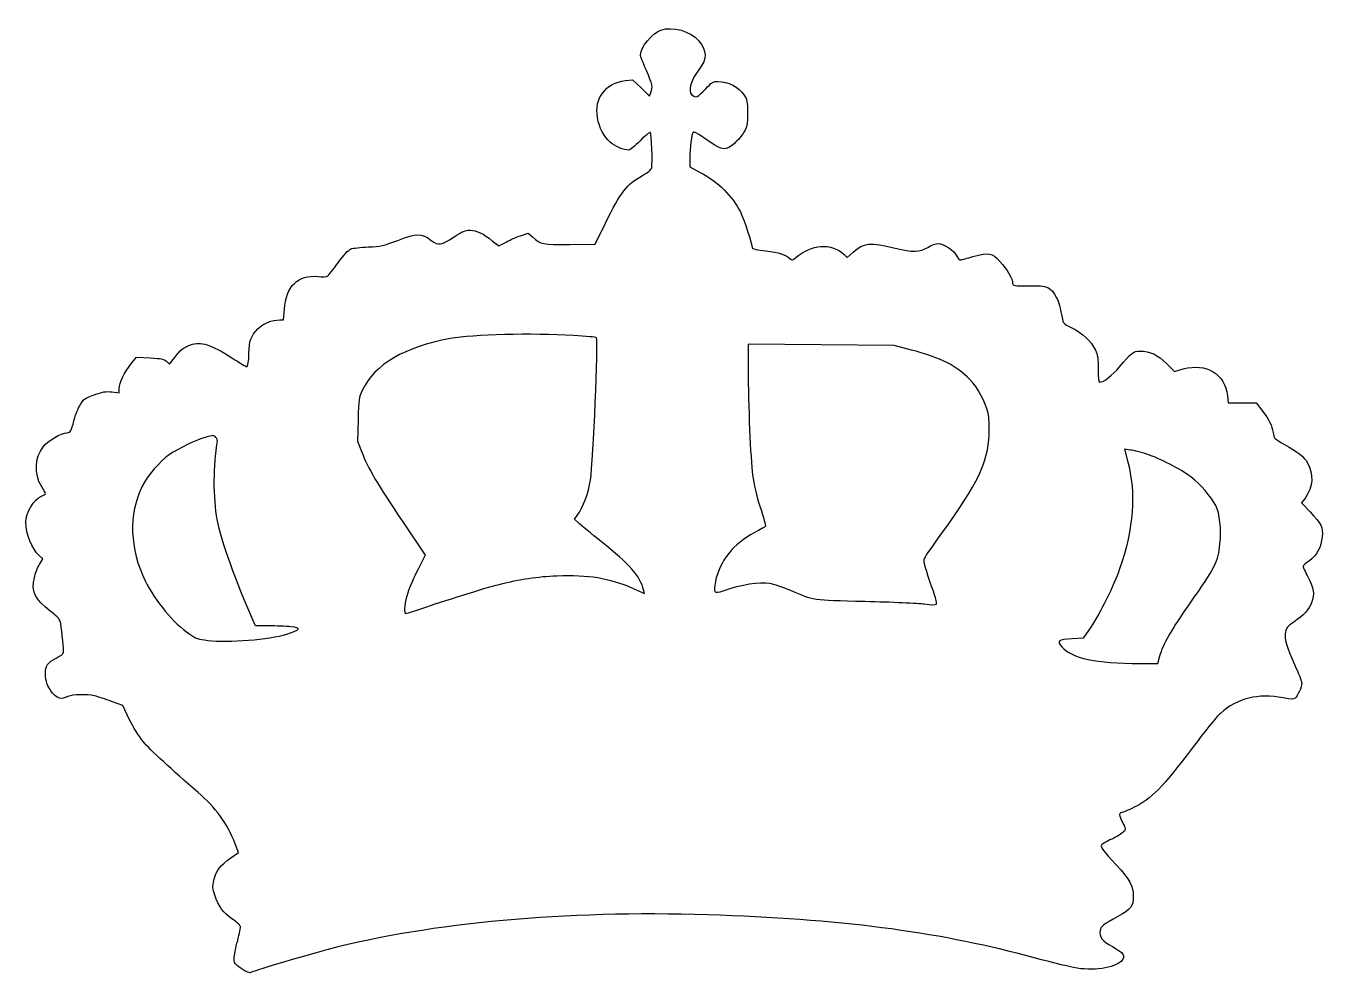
# Model space of a CAD drawing. Header units: centimetres. Extents: x -17.6 to 17.7, y -12.9 to 12.9.
import ezdxf

# ---------------------------------------------------------------- set-up
doc = ezdxf.new("R2010")
doc.units = ezdxf.units.CM
doc.header["$MEASUREMENT"] = 0
doc.layers.add('Layer 1', color=7, linetype='Continuous')

msp = doc.modelspace()

# ---------------------------------------------------------------- linework, layer by layer
at = {"layer": 'Layer 1'}
for points, knots in [([(-0.36689, 12.80936), (-0.60678, 12.71764), (-0.91722, 12.34369), (-0.91722, 12.13908), (-0.91722, 12.13908), (-0.91722, 12.1038), (-0.84666, 11.90977), (-0.75847, 11.70869), (-0.75847, 11.70869), (-0.58914, 11.32416), (-0.57855, 11.26419), (-0.635, 11.10897), (-0.635, 11.10897), (-0.635, 11.10897), (-0.67381, 11.01372), (-0.67381, 11.01372), (-0.67381, 11.01372), (-0.67381, 11.01372), (-0.90312, 11.23597), (-0.90312, 11.23597), (-0.90312, 11.23597), (-0.90312, 11.23597), (-1.13243, 11.45822), (-1.13243, 11.45822), (-1.13243, 11.45822), (-1.13243, 11.45822), (-1.32999, 11.43353), (-1.32999, 11.43353), (-1.32999, 11.43353), (-1.86974, 11.37003), (-2.18018, 10.95728), (-2.08846, 10.43164), (-2.08846, 10.43164), (-2.03554, 10.13883), (-1.92265, 9.91658), (-1.74274, 9.75783), (-1.74274, 9.75783), (-1.60868, 9.63789), (-1.37938, 9.54264), (-1.23474, 9.54264), (-1.23474, 9.54264), (-1.21005, 9.54264), (-1.07599, 9.65553), (-0.93135, 9.79664), (-0.93135, 9.79664), (-0.78671, 9.93422), (-0.65971, 10.03653), (-0.64913, 10.02595), (-0.64913, 10.02595), (-0.61385, 9.9942), (-0.58563, 9.17928), (-0.61385, 9.06992), (-0.61385, 9.06992), (-0.62796, 9.00642), (-0.70204, 8.94292), (-0.86079, 8.85473), (-0.86079, 8.85473), (-1.29471, 8.61484), (-1.46051, 8.39965), (-1.87326, 7.55651), (-1.87326, 7.55651), (-1.87326, 7.55651), (-2.15548, 6.98148), (-2.15548, 6.98148), (-2.15548, 6.98148), (-2.15548, 6.98148), (-2.8434, 6.97442), (-2.8434, 6.97442), (-2.8434, 6.97442), (-3.59482, 6.96736), (-3.62304, 6.97442), (-3.8594, 7.17903), (-3.8594, 7.17903), (-3.8594, 7.17903), (-3.97582, 7.28486), (-3.97582, 7.28486), (-3.97582, 7.28486), (-3.97582, 7.28486), (-4.18043, 7.2143), (-4.18043, 7.2143), (-4.18043, 7.2143), (-4.28979, 7.17549), (-4.46971, 7.09788), (-4.57554, 7.04144), (-4.57554, 7.04144), (-4.57554, 7.04144), (-4.76957, 6.93561), (-4.76957, 6.93561), (-4.76957, 6.93561), (-4.76957, 6.93561), (-4.94949, 7.07672), (-4.94949, 7.07672), (-4.94949, 7.07672), (-5.19996, 7.2778), (-5.37282, 7.35894), (-5.55627, 7.36247), (-5.55627, 7.36247), (-5.69033, 7.36247), (-5.75735, 7.33778), (-5.98666, 7.18608), (-5.98666, 7.18608), (-6.35708, 6.94266), (-6.39941, 6.93914), (-6.61108, 7.0873), (-6.61108, 7.0873), (-6.88625, 7.28486), (-6.99914, 7.28486), (-7.51772, 7.0873), (-7.51772, 7.0873), (-7.91636, 6.93561), (-7.98691, 6.92149), (-8.32558, 6.90738), (-8.32558, 6.90738), (-8.53019, 6.90032), (-8.74186, 6.87563), (-8.7983, 6.85446), (-8.7983, 6.85446), (-8.8618, 6.82977), (-8.9888, 6.69218), (-9.14755, 6.47699), (-9.14755, 6.47699), (-9.28513, 6.29002), (-9.41213, 6.12421), (-9.4333, 6.1101), (-9.4333, 6.1101), (-9.45447, 6.09599), (-9.57088, 6.09246), (-9.69083, 6.10304), (-9.69083, 6.10304), (-10.23764, 6.15948), (-10.55866, 5.84551), (-10.60805, 5.21051), (-10.60805, 5.21051), (-10.60805, 5.21051), (-10.62922, 4.92123), (-10.62922, 4.92123), (-10.62922, 4.92123), (-10.62922, 4.92123), (-10.73153, 4.92123), (-10.73153, 4.92123), (-10.73153, 4.92123), (-10.96084, 4.92123), (-11.15839, 4.84009), (-11.32772, 4.67781), (-11.32772, 4.67781), (-11.51469, 4.49437), (-11.57114, 4.3462), (-11.57114, 4.02164), (-11.57114, 4.02164), (-11.57114, 3.79586), (-11.59936, 3.65122), (-11.63817, 3.65122), (-11.63817, 3.65122), (-11.65228, 3.65122), (-11.82867, 3.75705), (-12.03328, 3.88758), (-12.03328, 3.88758), (-12.61889, 4.26152), (-12.87642, 4.34266), (-13.16217, 4.24389), (-13.16217, 4.24389), (-13.3315, 4.18745), (-13.44792, 4.09572), (-13.59961, 3.89464), (-13.59961, 3.89464), (-13.59961, 3.89464), (-13.73367, 3.71825), (-13.73367, 3.71825), (-13.73367, 3.71825), (-13.73367, 3.71825), (-13.81481, 3.79586), (-13.81481, 3.79586), (-13.81481, 3.79586), (-13.88184, 3.85936), (-13.94887, 3.87347), (-14.26284, 3.88758), (-14.26284, 3.88758), (-14.26284, 3.88758), (-14.62973, 3.90875), (-14.62973, 3.90875), (-14.62973, 3.90875), (-14.62973, 3.90875), (-14.78142, 3.71825), (-14.78142, 3.71825), (-14.78142, 3.71825), (-14.96839, 3.48189), (-15.09892, 3.21378), (-15.09892, 3.05856), (-15.09892, 3.05856), (-15.09892, 3.05856), (-15.09892, 2.94214), (-15.09892, 2.94214), (-15.09892, 2.94214), (-15.09892, 2.94214), (-15.3, 2.96331), (-15.3, 2.96331), (-15.3, 2.96331), (-15.46933, 2.98095), (-15.554, 2.96684), (-15.78683, 2.88217), (-15.78683, 2.88217), (-16.06552, 2.78339), (-16.06905, 2.77986), (-16.18194, 2.57173), (-16.18194, 2.57173), (-16.24544, 2.45884), (-16.316, 2.2754), (-16.33716, 2.16956), (-16.33716, 2.16956), (-16.3936, 1.9085), (-16.42888, 1.85206), (-16.5206, 1.85206), (-16.5206, 1.85206), (-16.67229, 1.85206), (-17.04977, 1.62981), (-17.16971, 1.47106), (-17.16971, 1.47106), (-17.39902, 1.1712), (-17.42018, 0.72317), (-17.2191, 0.40214), (-17.2191, 0.40214), (-17.15913, 0.30336), (-17.10974, 0.21164), (-17.10974, 0.19753), (-17.10974, 0.19753), (-17.10974, 0.17989), (-17.15913, 0.14814), (-17.21557, 0.12345), (-17.21557, 0.12345), (-17.43429, 0.03173), (-17.63538, -0.30694), (-17.6389, -0.58211), (-17.6389, -0.58211), (-17.6389, -0.90314), (-17.48015, -1.30178), (-17.27201, -1.4958), (-17.27201, -1.4958), (-17.27201, -1.4958), (-17.18382, -1.58047), (-17.18382, -1.58047), (-17.18382, -1.58047), (-17.18382, -1.58047), (-17.27201, -1.73216), (-17.27201, -1.73216), (-17.27201, -1.73216), (-17.3214, -1.81683), (-17.3849, -1.9791), (-17.40959, -2.09199), (-17.40959, -2.09199), (-17.49778, -2.46241), (-17.39901, -2.67407), (-16.97567, -3.00216), (-16.97567, -3.00216), (-16.83456, -3.10799), (-16.71461, -3.23147), (-16.70403, -3.2738), (-16.70403, -3.2738), (-16.67581, -3.41491), (-16.61584, -3.94408), (-16.61584, -4.06049), (-16.61584, -4.06049), (-16.61584, -4.16985), (-16.63348, -4.18749), (-16.82045, -4.28274), (-16.82045, -4.28274), (-17.0427, -4.39563), (-17.10973, -4.49088), (-17.10973, -4.70255), (-17.10973, -4.70255), (-17.10973, -4.91069), (-17.04976, -5.07297), (-16.91217, -5.23172), (-16.91217, -5.23172), (-16.77459, -5.394), (-16.7005, -5.41164), (-16.49942, -5.32697), (-16.49942, -5.32697), (-16.35478, -5.267), (-16.002, -5.25994), (-15.76917, -5.30933), (-15.76917, -5.30933), (-15.68098, -5.3305), (-15.47284, -5.39752), (-15.30703, -5.4575), (-15.30703, -5.4575), (-15.30703, -5.4575), (-15.00717, -5.56686), (-15.00717, -5.56686), (-15.00717, -5.56686), (-15.00717, -5.56686), (-14.82725, -5.9408), (-14.82725, -5.9408), (-14.82725, -5.9408), (-14.72142, -6.15599), (-14.56619, -6.41352), (-14.45331, -6.54758), (-14.45331, -6.54758), (-14.26634, -6.76983), (-13.66309, -7.33075), (-12.95753, -7.934), (-12.95753, -7.934), (-12.48128, -8.33617), (-12.14614, -8.80536), (-11.94506, -9.33806), (-11.94506, -9.33806), (-11.94506, -9.33806), (-11.85334, -9.57442), (-11.85334, -9.57442), (-11.85334, -9.57442), (-11.85334, -9.57442), (-12.06148, -9.71553), (-12.06148, -9.71553), (-12.06148, -9.71553), (-12.35076, -9.91309), (-12.4707, -10.07184), (-12.52362, -10.32231), (-12.52362, -10.32231), (-12.56243, -10.50928), (-12.56243, -10.55162), (-12.49893, -10.73506), (-12.49893, -10.73506), (-12.39662, -11.03845), (-12.2661, -11.21837), (-12.03326, -11.37359), (-12.03326, -11.37359), (-11.92037, -11.4512), (-11.81807, -11.5394), (-11.80748, -11.57115), (-11.80748, -11.57115), (-11.79337, -11.59937), (-11.82865, -11.77929), (-11.87804, -11.96979), (-11.87804, -11.96979), (-11.93096, -12.15676), (-11.97329, -12.37548), (-11.97329, -12.4531), (-11.97329, -12.4531), (-11.97682, -12.5801), (-11.96271, -12.60127), (-11.78279, -12.72474), (-11.78279, -12.72474), (-11.6699, -12.80588), (-11.5676, -12.85174), (-11.53585, -12.84116), (-11.53585, -12.84116), (-11.33829, -12.76002), (-9.92013, -12.34022), (-9.41566, -12.20969), (-9.41566, -12.20969), (-6.60402, -11.47944), (-2.97747, -11.14783), (0.9172, -11.26777), (0.9172, -11.26777), (4.45556, -11.37713), (7.09787, -11.71933), (9.59553, -12.38255), (9.59553, -12.38255), (10.12822, -12.52719), (10.69972, -12.6683), (10.86553, -12.70358), (10.86553, -12.70358), (11.37, -12.80236), (11.98736, -12.71769), (12.17081, -12.52366), (12.17081, -12.52366), (12.29428, -12.39313), (12.23078, -12.29435), (11.92387, -12.13208), (11.92387, -12.13208), (11.64518, -11.98744), (11.54993, -11.86397), (11.58873, -11.69111), (11.58873, -11.69111), (11.61342, -11.57822), (11.68045, -11.5253), (12.07204, -11.31011), (12.07204, -11.31011), (12.43187, -11.11608), (12.48832, -11.03847), (12.48832, -10.76683), (12.48832, -10.76683), (12.48832, -10.47402), (12.40718, -10.3188), (12.02618, -9.90958), (12.02618, -9.90958), (11.66282, -9.52152), (11.58874, -9.42275), (11.62401, -9.3663), (11.62401, -9.3663), (11.63812, -9.34513), (11.76512, -9.27105), (11.90623, -9.20402), (11.90623, -9.20402), (12.04381, -9.13699), (12.18845, -9.05233), (12.22726, -9.00999), (12.22726, -9.00999), (12.29076, -8.93943), (12.29076, -8.93591), (12.19198, -8.74893), (12.19198, -8.74893), (12.10026, -8.56901), (12.0932, -8.48435), (12.17434, -8.48435), (12.17434, -8.48435), (12.19551, -8.48435), (12.3472, -8.42085), (12.51301, -8.33971), (12.51301, -8.33971), (12.96104, -8.12804), (13.30676, -7.77527), (14.0617, -6.76985), (14.0617, -6.76985), (14.39684, -6.32182), (14.75667, -5.87732), (14.85898, -5.7856), (14.85898, -5.7856), (15.31406, -5.37638), (15.89262, -5.23174), (16.56642, -5.36227), (16.56642, -5.36227), (16.78514, -5.4046), (16.84864, -5.4046), (16.89098, -5.36933), (16.89098, -5.36933), (16.96154, -5.31289), (17.07442, -5.06594), (17.07442, -4.96364), (17.07442, -4.96364), (17.07442, -4.92131), (16.98623, -4.692), (16.87686, -4.45564), (16.87686, -4.45564), (16.65461, -3.96881), (16.59464, -3.75361), (16.62992, -3.57017), (16.62992, -3.57017), (16.65109, -3.46434), (16.68989, -3.41495), (16.8557, -3.30206), (16.8557, -3.30206), (17.12734, -3.11509), (17.27198, -2.95634), (17.33901, -2.77289), (17.33901, -2.77289), (17.42368, -2.52595), (17.40604, -2.38483), (17.25082, -2.0885), (17.25082, -2.0885), (17.17321, -1.94386), (17.10971, -1.80628), (17.10971, -1.78864), (17.10971, -1.78864), (17.10971, -1.76747), (17.18732, -1.69692), (17.28257, -1.62989), (17.28257, -1.62989), (17.48718, -1.48172), (17.6036, -1.26653), (17.62829, -0.97725), (17.62829, -0.97725), (17.65298, -0.71972), (17.60712, -0.628), (17.30021, -0.30344), (17.30021, -0.30344), (17.30021, -0.30344), (17.0709, -0.0565), (17.0709, -0.0565), (17.0709, -0.0565), (17.0709, -0.0565), (17.17321, 0.08461), (17.17321, 0.08461), (17.17321, 0.08461), (17.38135, 0.37036), (17.40252, 0.73725), (17.22965, 1.03005), (17.22965, 1.03005), (17.12734, 1.20644), (16.98623, 1.31933), (16.60171, 1.53452), (16.60171, 1.53452), (16.31949, 1.69327), (16.31596, 1.6968), (16.29479, 1.85555), (16.29479, 1.85555), (16.26657, 2.05311), (16.19248, 2.19774), (15.9914, 2.46233), (15.9914, 2.46233), (15.9914, 2.46233), (15.83618, 2.66341), (15.83618, 2.66341), (15.83618, 2.66341), (15.83618, 2.66341), (15.45518, 2.66341), (15.45518, 2.66341), (15.45518, 2.66341), (15.45518, 2.66341), (15.07418, 2.66341), (15.07418, 2.66341), (15.07418, 2.66341), (15.07418, 2.66341), (15.05301, 2.85391), (15.05301, 2.85391), (15.05301, 2.85391), (14.99304, 3.4501), (14.47798, 3.76408), (13.85004, 3.58769), (13.85004, 3.58769), (13.85004, 3.58769), (13.61015, 3.51713), (13.61015, 3.51713), (13.61015, 3.51713), (13.61015, 3.51713), (13.39143, 3.73938), (13.39143, 3.73938), (13.39143, 3.73938), (13.16212, 3.97574), (12.9434, 4.07452), (12.66471, 4.07452), (12.66471, 4.07452), (12.4989, 4.07452), (12.41777, 4.01102), (12.1179, 3.64766), (12.1179, 3.64766), (11.90623, 3.40072), (11.68751, 3.22785), (11.57109, 3.22785), (11.57109, 3.22785), (11.54992, 3.22785), (11.53581, 3.35838), (11.53581, 3.58063), (11.53581, 3.58063), (11.53581, 3.87344), (11.5217, 3.96516), (11.4582, 4.10274), (11.4582, 4.10274), (11.34884, 4.33557), (11.09837, 4.57193), (10.81967, 4.70246), (10.81967, 4.70246), (10.65034, 4.7836), (10.57978, 4.83652), (10.5692, 4.89296), (10.5692, 4.89296), (10.49159, 5.2916), (10.45984, 5.41507), (10.40339, 5.5209), (10.40339, 5.5209), (10.24111, 5.82782), (10.17408, 5.85604), (9.64139, 5.85251), (9.64139, 5.85251), (9.23922, 5.84898), (9.20747, 5.85251), (9.20747, 5.91248), (9.20747, 5.91248), (9.20747, 6.03948), (9.05578, 6.30759), (8.86175, 6.5122), (8.86175, 6.5122), (8.63597, 6.75562), (8.58306, 6.7662), (8.12797, 6.64626), (8.12797, 6.64626), (7.97628, 6.60393), (7.82458, 6.56512), (7.79636, 6.55807), (7.79636, 6.55807), (7.76461, 6.54749), (7.72228, 6.58629), (7.69053, 6.65685), (7.69053, 6.65685), (7.6235, 6.80502), (7.3307, 7.00257), (7.18253, 7.00257), (7.18253, 7.00257), (7.12256, 7.00257), (6.99556, 6.95318), (6.89678, 6.89674), (6.89678, 6.89674), (6.67453, 6.76621), (6.49461, 6.75916), (6.01484, 6.87557), (6.01484, 6.87557), (5.31634, 7.04138), (5.15759, 7.02726), (4.87184, 6.76974), (4.87184, 6.76974), (4.87184, 6.76974), (4.70251, 6.61805), (4.70251, 6.61805), (4.70251, 6.61805), (4.70251, 6.61805), (4.62137, 6.70272), (4.62137, 6.70272), (4.62137, 6.70272), (4.48379, 6.84736), (4.21215, 6.94261), (3.98637, 6.92144), (3.98637, 6.92144), (3.7747, 6.9038), (3.50306, 6.78386), (3.31962, 6.62863), (3.31962, 6.62863), (3.21731, 6.54396), (3.2032, 6.54044), (3.14676, 6.58982), (3.14676, 6.58982), (3.01976, 6.70271), (2.85395, 6.75563), (2.49059, 6.79796), (2.49059, 6.79796), (2.25776, 6.82618), (2.11665, 6.85793), (2.11665, 6.88263), (2.11665, 6.88263), (2.11665, 6.98846), (1.90146, 7.65521), (1.79915, 7.85982), (1.79915, 7.85982), (1.58748, 8.29021), (1.1959, 8.67826), (0.70907, 8.93579), (0.70907, 8.93579), (0.70907, 8.93579), (0.42332, 9.08748), (0.42332, 9.08748), (0.42332, 9.08748), (0.42332, 9.08748), (0.42332, 9.32384), (0.42332, 9.32384), (0.42332, 9.32384), (0.42332, 9.58137), (0.47624, 9.99412), (0.51151, 10.0294), (0.51151, 10.0294), (0.5362, 10.05409), (0.59265, 10.02234), (0.97012, 9.76482), (0.97012, 9.76482), (1.31231, 9.52846), (1.40756, 9.5214), (1.63687, 9.72249), (1.63687, 9.72249), (1.72506, 9.80363), (1.84501, 9.94121), (1.89793, 10.02941), (1.89793, 10.02941), (1.98612, 10.1811), (1.99318, 10.22697), (1.99318, 10.55152), (1.99318, 10.55152), (1.99318, 10.87255), (1.98612, 10.91841), (1.90499, 11.03483), (1.90499, 11.03483), (1.7533, 11.26061), (1.46402, 11.4123), (1.18532, 11.4123), (1.18532, 11.4123), (1.05832, 11.4123), (1.02304, 11.39113), (0.84665, 11.20063), (0.84665, 11.20063), (0.64204, 10.98191), (0.57148, 10.95016), (0.47976, 11.04541), (0.47976, 11.04541), (0.36334, 11.1583), (0.44801, 11.44052), (0.68437, 11.75097), (0.68437, 11.75097), (0.89251, 12.02261), (0.88898, 12.24839), (0.67026, 12.51297), (0.67026, 12.51297), (0.45154, 12.77755), (-0.05646, 12.92219), (-0.36691, 12.8093), (-0.36691, 12.8093), (-0.36691, 12.8093), (-0.36689, 12.80936), (-0.36689, 12.80936)], [0, 0, 0, 0, 0.00581395, 0.00581395, 0.00581395, 0.00581395, 0.01162791, 0.01162791, 0.01162791, 0.01162791, 0.01744186, 0.01744186, 0.01744186, 0.01744186, 0.02325581, 0.02325581, 0.02325581, 0.02325581, 0.02906977, 0.02906977, 0.02906977, 0.02906977, 0.03488372, 0.03488372, 0.03488372, 0.03488372, 0.04069767, 0.04069767, 0.04069767, 0.04069767, 0.04651163, 0.04651163, 0.04651163, 0.04651163, 0.05232558, 0.05232558, 0.05232558, 0.05232558, 0.05813953, 0.05813953, 0.05813953, 0.05813953, 0.06395349, 0.06395349, 0.06395349, 0.06395349, 0.06976744, 0.06976744, 0.06976744, 0.06976744, 0.0755814, 0.0755814, 0.0755814, 0.0755814, 0.08139535, 0.08139535, 0.08139535, 0.08139535, 0.0872093, 0.0872093, 0.0872093, 0.0872093, 0.09302326, 0.09302326, 0.09302326, 0.09302326, 0.09883721, 0.09883721, 0.09883721, 0.09883721, 0.10465116, 0.10465116, 0.10465116, 0.10465116, 0.11046512, 0.11046512, 0.11046512, 0.11046512, 0.11627907, 0.11627907, 0.11627907, 0.11627907, 0.12209302, 0.12209302, 0.12209302, 0.12209302, 0.12790698, 0.12790698, 0.12790698, 0.12790698, 0.13372093, 0.13372093, 0.13372093, 0.13372093, 0.13953488, 0.13953488, 0.13953488, 0.13953488, 0.14534884, 0.14534884, 0.14534884, 0.14534884, 0.15116279, 0.15116279, 0.15116279, 0.15116279, 0.15697674, 0.15697674, 0.15697674, 0.15697674, 0.1627907, 0.1627907, 0.1627907, 0.1627907, 0.16860465, 0.16860465, 0.16860465, 0.16860465, 0.1744186, 0.1744186, 0.1744186, 0.1744186, 0.18023256, 0.18023256, 0.18023256, 0.18023256, 0.18604651, 0.18604651, 0.18604651, 0.18604651, 0.19186047, 0.19186047, 0.19186047, 0.19186047, 0.19767442, 0.19767442, 0.19767442, 0.19767442, 0.20348837, 0.20348837, 0.20348837, 0.20348837, 0.20930233, 0.20930233, 0.20930233, 0.20930233, 0.21511628, 0.21511628, 0.21511628, 0.21511628, 0.22093023, 0.22093023, 0.22093023, 0.22093023, 0.22674419, 0.22674419, 0.22674419, 0.22674419, 0.23255814, 0.23255814, 0.23255814, 0.23255814, 0.23837209, 0.23837209, 0.23837209, 0.23837209, 0.24418605, 0.24418605, 0.24418605, 0.24418605, 0.25, 0.25, 0.25, 0.25, 0.25581395, 0.25581395, 0.25581395, 0.25581395, 0.26162791, 0.26162791, 0.26162791, 0.26162791, 0.26744186, 0.26744186, 0.26744186, 0.26744186, 0.27325581, 0.27325581, 0.27325581, 0.27325581, 0.27906977, 0.27906977, 0.27906977, 0.27906977, 0.28488372, 0.28488372, 0.28488372, 0.28488372, 0.29069767, 0.29069767, 0.29069767, 0.29069767, 0.29651163, 0.29651163, 0.29651163, 0.29651163, 0.30232558, 0.30232558, 0.30232558, 0.30232558, 0.30813953, 0.30813953, 0.30813953, 0.30813953, 0.31395349, 0.31395349, 0.31395349, 0.31395349, 0.31976744, 0.31976744, 0.31976744, 0.31976744, 0.3255814, 0.3255814, 0.3255814, 0.3255814, 0.33139535, 0.33139535, 0.33139535, 0.33139535, 0.3372093, 0.3372093, 0.3372093, 0.3372093, 0.34302326, 0.34302326, 0.34302326, 0.34302326, 0.34883721, 0.34883721, 0.34883721, 0.34883721, 0.35465116, 0.35465116, 0.35465116, 0.35465116, 0.36046512, 0.36046512, 0.36046512, 0.36046512, 0.36627907, 0.36627907, 0.36627907, 0.36627907, 0.37209302, 0.37209302, 0.37209302, 0.37209302, 0.37790698, 0.37790698, 0.37790698, 0.37790698, 0.38372093, 0.38372093, 0.38372093, 0.38372093, 0.38953488, 0.38953488, 0.38953488, 0.38953488, 0.39534884, 0.39534884, 0.39534884, 0.39534884, 0.40116279, 0.40116279, 0.40116279, 0.40116279, 0.40697674, 0.40697674, 0.40697674, 0.40697674, 0.4127907, 0.4127907, 0.4127907, 0.4127907, 0.41860465, 0.41860465, 0.41860465, 0.41860465, 0.4244186, 0.4244186, 0.4244186, 0.4244186, 0.43023256, 0.43023256, 0.43023256, 0.43023256, 0.43604651, 0.43604651, 0.43604651, 0.43604651, 0.44186047, 0.44186047, 0.44186047, 0.44186047, 0.44767442, 0.44767442, 0.44767442, 0.44767442, 0.45348837, 0.45348837, 0.45348837, 0.45348837, 0.45930233, 0.45930233, 0.45930233, 0.45930233, 0.46511628, 0.46511628, 0.46511628, 0.46511628, 0.47093023, 0.47093023, 0.47093023, 0.47093023, 0.47674419, 0.47674419, 0.47674419, 0.47674419, 0.48255814, 0.48255814, 0.48255814, 0.48255814, 0.48837209, 0.48837209, 0.48837209, 0.48837209, 0.49418605, 0.49418605, 0.49418605, 0.49418605, 0.5, 0.5, 0.5, 0.5, 0.50581395, 0.50581395, 0.50581395, 0.50581395, 0.51162791, 0.51162791, 0.51162791, 0.51162791, 0.51744186, 0.51744186, 0.51744186, 0.51744186, 0.52325581, 0.52325581, 0.52325581, 0.52325581, 0.52906977, 0.52906977, 0.52906977, 0.52906977, 0.53488372, 0.53488372, 0.53488372, 0.53488372, 0.54069767, 0.54069767, 0.54069767, 0.54069767, 0.54651163, 0.54651163, 0.54651163, 0.54651163, 0.55232558, 0.55232558, 0.55232558, 0.55232558, 0.55813953, 0.55813953, 0.55813953, 0.55813953, 0.56395349, 0.56395349, 0.56395349, 0.56395349, 0.56976744, 0.56976744, 0.56976744, 0.56976744, 0.5755814, 0.5755814, 0.5755814, 0.5755814, 0.58139535, 0.58139535, 0.58139535, 0.58139535, 0.5872093, 0.5872093, 0.5872093, 0.5872093, 0.59302326, 0.59302326, 0.59302326, 0.59302326, 0.59883721, 0.59883721, 0.59883721, 0.59883721, 0.60465116, 0.60465116, 0.60465116, 0.60465116, 0.61046512, 0.61046512, 0.61046512, 0.61046512, 0.61627907, 0.61627907, 0.61627907, 0.61627907, 0.62209302, 0.62209302, 0.62209302, 0.62209302, 0.62790698, 0.62790698, 0.62790698, 0.62790698, 0.63372093, 0.63372093, 0.63372093, 0.63372093, 0.63953488, 0.63953488, 0.63953488, 0.63953488, 0.64534884, 0.64534884, 0.64534884, 0.64534884, 0.65116279, 0.65116279, 0.65116279, 0.65116279, 0.65697674, 0.65697674, 0.65697674, 0.65697674, 0.6627907, 0.6627907, 0.6627907, 0.6627907, 0.66860465, 0.66860465, 0.66860465, 0.66860465, 0.6744186, 0.6744186, 0.6744186, 0.6744186, 0.68023256, 0.68023256, 0.68023256, 0.68023256, 0.68604651, 0.68604651, 0.68604651, 0.68604651, 0.69186047, 0.69186047, 0.69186047, 0.69186047, 0.69767442, 0.69767442, 0.69767442, 0.69767442, 0.70348837, 0.70348837, 0.70348837, 0.70348837, 0.70930233, 0.70930233, 0.70930233, 0.70930233, 0.71511628, 0.71511628, 0.71511628, 0.71511628, 0.72093023, 0.72093023, 0.72093023, 0.72093023, 0.72674419, 0.72674419, 0.72674419, 0.72674419, 0.73255814, 0.73255814, 0.73255814, 0.73255814, 0.73837209, 0.73837209, 0.73837209, 0.73837209, 0.74418605, 0.74418605, 0.74418605, 0.74418605, 0.75, 0.75, 0.75, 0.75, 0.75581395, 0.75581395, 0.75581395, 0.75581395, 0.76162791, 0.76162791, 0.76162791, 0.76162791, 0.76744186, 0.76744186, 0.76744186, 0.76744186, 0.77325581, 0.77325581, 0.77325581, 0.77325581, 0.77906977, 0.77906977, 0.77906977, 0.77906977, 0.78488372, 0.78488372, 0.78488372, 0.78488372, 0.79069767, 0.79069767, 0.79069767, 0.79069767, 0.79651163, 0.79651163, 0.79651163, 0.79651163, 0.80232558, 0.80232558, 0.80232558, 0.80232558, 0.80813953, 0.80813953, 0.80813953, 0.80813953, 0.81395349, 0.81395349, 0.81395349, 0.81395349, 0.81976744, 0.81976744, 0.81976744, 0.81976744, 0.8255814, 0.8255814, 0.8255814, 0.8255814, 0.83139535, 0.83139535, 0.83139535, 0.83139535, 0.8372093, 0.8372093, 0.8372093, 0.8372093, 0.84302326, 0.84302326, 0.84302326, 0.84302326, 0.84883721, 0.84883721, 0.84883721, 0.84883721, 0.85465116, 0.85465116, 0.85465116, 0.85465116, 0.86046512, 0.86046512, 0.86046512, 0.86046512, 0.86627907, 0.86627907, 0.86627907, 0.86627907, 0.87209302, 0.87209302, 0.87209302, 0.87209302, 0.87790698, 0.87790698, 0.87790698, 0.87790698, 0.88372093, 0.88372093, 0.88372093, 0.88372093, 0.88953488, 0.88953488, 0.88953488, 0.88953488, 0.89534884, 0.89534884, 0.89534884, 0.89534884, 0.90116279, 0.90116279, 0.90116279, 0.90116279, 0.90697674, 0.90697674, 0.90697674, 0.90697674, 0.9127907, 0.9127907, 0.9127907, 0.9127907, 0.91860465, 0.91860465, 0.91860465, 0.91860465, 0.9244186, 0.9244186, 0.9244186, 0.9244186, 0.93023256, 0.93023256, 0.93023256, 0.93023256, 0.93604651, 0.93604651, 0.93604651, 0.93604651, 0.94186047, 0.94186047, 0.94186047, 0.94186047, 0.94767442, 0.94767442, 0.94767442, 0.94767442, 0.95348837, 0.95348837, 0.95348837, 0.95348837, 0.95930233, 0.95930233, 0.95930233, 0.95930233, 0.96511628, 0.96511628, 0.96511628, 0.96511628, 0.97093023, 0.97093023, 0.97093023, 0.97093023, 0.97674419, 0.97674419, 0.97674419, 0.97674419, 0.98255814, 0.98255814, 0.98255814, 0.98255814, 0.98837209, 0.98837209, 0.98837209, 0.98837209, 1, 1, 1, 1]), ([(-2.73756, 4.49792), (-2.40595, 4.47675), (-2.12725, 4.45206), (-2.11667, 4.43795), (-2.11667, 4.43795), (-2.06375, 4.37445), (-2.20134, 1.09009), (-2.27895, 0.56445), (-2.27895, 0.56445), (-2.32834, 0.2152), (-2.46945, -0.15874), (-2.64231, -0.40216), (-2.64231, -0.40216), (-2.64231, -0.40216), (-2.71287, -0.50094), (-2.71287, -0.50094), (-2.71287, -0.50094), (-2.71287, -0.50094), (-2.59998, -0.60677), (-2.59998, -0.60677), (-2.59998, -0.60677), (-2.53648, -0.66321), (-2.25779, -0.89252), (-1.97556, -1.1183), (-1.97556, -1.1183), (-1.22062, -1.71802), (-0.92075, -2.06022), (-0.83256, -2.42358), (-0.83256, -2.42358), (-0.83256, -2.42358), (-0.81139, -2.51883), (-0.81139, -2.51883), (-0.81139, -2.51883), (-0.81139, -2.51883), (-1.13242, -2.37772), (-1.13242, -2.37772), (-1.13242, -2.37772), (-1.78153, -2.0955), (-2.33186, -2.0073), (-3.19264, -2.03905), (-3.19264, -2.03905), (-3.71828, -2.06022), (-4.191, -2.13077), (-4.76603, -2.27541), (-4.76603, -2.27541), (-5.15056, -2.37066), (-6.31825, -2.73755), (-6.86506, -2.93158), (-6.86506, -2.93158), (-7.10142, -3.01272), (-7.30603, -3.07269), (-7.31662, -3.06211), (-7.31662, -3.06211), (-7.36248, -3.01272), (-7.33426, -2.74814), (-7.24959, -2.50119), (-7.24959, -2.50119), (-7.2002, -2.35655), (-7.07673, -2.06727), (-6.9709, -1.85913), (-6.9709, -1.85913), (-6.9709, -1.85913), (-6.7804, -1.47813), (-6.7804, -1.47813), (-6.7804, -1.47813), (-6.7804, -1.47813), (-7.38365, -0.57502), (-7.38365, -0.57502), (-7.38365, -0.57502), (-8.07862, 0.45509), (-8.33968, 0.89959), (-8.49843, 1.3194), (-8.49843, 1.3194), (-8.49843, 1.3194), (-8.61485, 1.61926), (-8.61485, 1.61926), (-8.61485, 1.61926), (-8.61485, 1.61926), (-8.60074, 2.20134), (-8.60074, 2.20134), (-8.60074, 2.20134), (-8.59016, 2.76931), (-8.58663, 2.79401), (-8.4808, 3.01626), (-8.4808, 3.01626), (-8.15272, 3.71123), (-7.33427, 4.19101), (-6.09249, 4.41326), (-6.09249, 4.41326), (-5.4716, 4.52615), (-3.88763, 4.56495), (-2.73757, 4.49793), (-2.73757, 4.49793), (-2.73757, 4.49793), (-2.73756, 4.49792), (-2.73756, 4.49792)], [0, 0, 0, 0, 0.04, 0.04, 0.04, 0.04, 0.08, 0.08, 0.08, 0.08, 0.12, 0.12, 0.12, 0.12, 0.16, 0.16, 0.16, 0.16, 0.2, 0.2, 0.2, 0.2, 0.24, 0.24, 0.24, 0.24, 0.28, 0.28, 0.28, 0.28, 0.32, 0.32, 0.32, 0.32, 0.36, 0.36, 0.36, 0.36, 0.4, 0.4, 0.4, 0.4, 0.44, 0.44, 0.44, 0.44, 0.48, 0.48, 0.48, 0.48, 0.52, 0.52, 0.52, 0.52, 0.56, 0.56, 0.56, 0.56, 0.6, 0.6, 0.6, 0.6, 0.64, 0.64, 0.64, 0.64, 0.68, 0.68, 0.68, 0.68, 0.72, 0.72, 0.72, 0.72, 0.76, 0.76, 0.76, 0.76, 0.8, 0.8, 0.8, 0.8, 0.84, 0.84, 0.84, 0.84, 0.88, 0.88, 0.88, 0.88, 0.92, 0.92, 0.92, 0.92, 1, 1, 1, 1]), ([(6.45583, 4.09928), (7.28133, 3.88056), (7.66233, 3.68653), (8.04333, 3.29847), (8.04333, 3.29847), (8.25852, 3.07975), (8.46666, 2.69522), (8.53722, 2.38478), (8.53722, 2.38478), (8.56544, 2.26484), (8.57603, 2.05317), (8.56544, 1.8027), (8.56544, 1.8027), (8.53016, 1.02659), (8.28322, 0.51153), (7.28133, -0.88547), (7.28133, -0.88547), (7.04144, -1.21355), (6.82977, -1.524), (6.80861, -1.57339), (6.80861, -1.57339), (6.77686, -1.64395), (6.80155, -1.74272), (6.96736, -2.21897), (6.96736, -2.21897), (7.09789, -2.58586), (7.15433, -2.79047), (7.13317, -2.81164), (7.13317, -2.81164), (7.10848, -2.83633), (6.99559, -2.83281), (6.80156, -2.80458), (6.80156, -2.80458), (6.64281, -2.78341), (5.91256, -2.75166), (5.18584, -2.73402), (5.18584, -2.73402), (3.72887, -2.69874), (3.80648, -2.71285), (3.16442, -2.43416), (3.16442, -2.43416), (2.95275, -2.34597), (2.69523, -2.25777), (2.59292, -2.24013), (2.59292, -2.24013), (2.3107, -2.19427), (1.84503, -2.27188), (1.32998, -2.44827), (1.32998, -2.44827), (1.08304, -2.53646), (1.06187, -2.51177), (1.12184, -2.1978), (1.12184, -2.1978), (1.22415, -1.65805), (1.61926, -1.15711), (2.17665, -0.87136), (2.17665, -0.87136), (2.3354, -0.78669), (2.47298, -0.70908), (2.48357, -0.69497), (2.48357, -0.69497), (2.49063, -0.68086), (2.42713, -0.44803), (2.33893, -0.17639), (2.33893, -0.17639), (2.24015, 0.13053), (2.16254, 0.46214), (2.13079, 0.70555), (2.13079, 0.70555), (2.07435, 1.14299), (2.01437, 2.59997), (2.01085, 3.59127), (2.01085, 3.59127), (2.01085, 3.59127), (2.01085, 4.25802), (2.01085, 4.25802), (2.01085, 4.25802), (2.01085, 4.25802), (3.99699, 4.24038), (3.99699, 4.24038), (3.99699, 4.24038), (3.99699, 4.24038), (5.9796, 4.22627), (5.9796, 4.22627), (5.9796, 4.22627), (5.9796, 4.22627), (6.45585, 4.09927), (6.45585, 4.09927), (6.45585, 4.09927), (6.45585, 4.09927), (6.45583, 4.09928), (6.45583, 4.09928)], [0, 0, 0, 0, 0.04166667, 0.04166667, 0.04166667, 0.04166667, 0.08333333, 0.08333333, 0.08333333, 0.08333333, 0.125, 0.125, 0.125, 0.125, 0.16666667, 0.16666667, 0.16666667, 0.16666667, 0.20833333, 0.20833333, 0.20833333, 0.20833333, 0.25, 0.25, 0.25, 0.25, 0.29166667, 0.29166667, 0.29166667, 0.29166667, 0.33333333, 0.33333333, 0.33333333, 0.33333333, 0.375, 0.375, 0.375, 0.375, 0.41666667, 0.41666667, 0.41666667, 0.41666667, 0.45833333, 0.45833333, 0.45833333, 0.45833333, 0.5, 0.5, 0.5, 0.5, 0.54166667, 0.54166667, 0.54166667, 0.54166667, 0.58333333, 0.58333333, 0.58333333, 0.58333333, 0.625, 0.625, 0.625, 0.625, 0.66666667, 0.66666667, 0.66666667, 0.66666667, 0.70833333, 0.70833333, 0.70833333, 0.70833333, 0.75, 0.75, 0.75, 0.75, 0.79166667, 0.79166667, 0.79166667, 0.79166667, 0.83333333, 0.83333333, 0.83333333, 0.83333333, 0.875, 0.875, 0.875, 0.875, 0.91666667, 0.91666667, 0.91666667, 0.91666667, 1, 1, 1, 1]), ([(-12.47069, 1.72508), (-12.43541, 1.68627), (-12.4213, 1.63336), (-12.43188, 1.57339), (-12.43188, 1.57339), (-12.54124, 1.02306), (-12.54124, 0.04586), (-12.43541, -0.508), (-12.43541, -0.508), (-12.32252, -1.09008), (-11.9133, -2.24367), (-11.46527, -3.23497), (-11.46527, -3.23497), (-11.46527, -3.23497), (-11.39119, -3.4043), (-11.39119, -3.4043), (-11.39119, -3.4043), (-11.39119, -3.4043), (-11.03136, -3.4043), (-11.03136, -3.4043), (-11.03136, -3.4043), (-10.8338, -3.4043), (-10.56569, -3.41488), (-10.43164, -3.42899), (-10.43164, -3.42899), (-10.13178, -3.45721), (-10.16, -3.51013), (-10.54453, -3.63007), (-10.54453, -3.63007), (-11.01725, -3.77824), (-12.1285, -3.86643), (-12.69295, -3.7994), (-12.69295, -3.7994), (-12.94695, -3.76765), (-13.01751, -3.74648), (-13.18331, -3.63007), (-13.18331, -3.63007), (-13.62781, -3.32315), (-14.11112, -2.7446), (-14.39334, -2.18015), (-14.39334, -2.18015), (-14.8202, -1.31232), (-14.85195, -0.36687), (-14.47448, 0.39866), (-14.47448, 0.39866), (-14.3369, 0.67735), (-13.98765, 1.08305), (-13.73365, 1.25944), (-13.73365, 1.25944), (-13.50434, 1.41466), (-12.98223, 1.66866), (-12.76351, 1.72511), (-12.76351, 1.72511), (-12.52362, 1.79214), (-12.53773, 1.79214), (-12.4707, 1.72511), (-12.4707, 1.72511), (-12.4707, 1.72511), (-12.47069, 1.72508), (-12.47069, 1.72508)], [0, 0, 0, 0, 0.0625, 0.0625, 0.0625, 0.0625, 0.125, 0.125, 0.125, 0.125, 0.1875, 0.1875, 0.1875, 0.1875, 0.25, 0.25, 0.25, 0.25, 0.3125, 0.3125, 0.3125, 0.3125, 0.375, 0.375, 0.375, 0.375, 0.4375, 0.4375, 0.4375, 0.4375, 0.5, 0.5, 0.5, 0.5, 0.5625, 0.5625, 0.5625, 0.5625, 0.625, 0.625, 0.625, 0.625, 0.6875, 0.6875, 0.6875, 0.6875, 0.75, 0.75, 0.75, 0.75, 0.8125, 0.8125, 0.8125, 0.8125, 0.875, 0.875, 0.875, 0.875, 1, 1, 1, 1]), ([(12.86228, 1.26647), (13.22564, 1.14653), (13.76539, 0.87136), (14.05467, 0.64911), (14.05467, 0.64911), (14.32278, 0.44803), (14.60148, 0.12347), (14.732, -0.13053), (14.732, -0.13053), (14.84489, -0.34925), (14.89075, -0.77611), (14.84842, -1.17475), (14.84842, -1.17475), (14.79903, -1.65453), (14.72495, -1.80269), (14.02645, -2.80106), (14.02645, -2.80106), (13.52198, -3.52073), (13.30678, -3.8982), (13.21153, -4.22275), (13.21153, -4.22275), (13.21153, -4.22275), (13.15509, -4.42736), (13.15509, -4.42736), (13.15509, -4.42736), (13.15509, -4.42736), (12.67178, -4.42736), (12.67178, -4.42736), (12.67178, -4.42736), (11.47234, -4.42736), (10.81617, -4.28625), (10.54453, -3.9758), (10.54453, -3.9758), (10.39989, -3.81352), (10.44222, -3.77824), (10.82322, -3.75708), (10.82322, -3.75708), (10.82322, -3.75708), (11.13014, -3.73944), (11.13014, -3.73944), (11.13014, -3.73944), (11.13014, -3.73944), (11.33122, -3.43958), (11.33122, -3.43958), (11.33122, -3.43958), (11.5958, -3.048), (11.95564, -2.31775), (12.11791, -1.85208), (12.11791, -1.85208), (12.50244, -0.73377), (12.57299, 0.19756), (12.3331, 1.09009), (12.3331, 1.09009), (12.3331, 1.09009), (12.25196, 1.40053), (12.25196, 1.40053), (12.25196, 1.40053), (12.25196, 1.40053), (12.41424, 1.37936), (12.41424, 1.37936), (12.41424, 1.37936), (12.50596, 1.36878), (12.70705, 1.31586), (12.86227, 1.26647), (12.86227, 1.26647), (12.86227, 1.26647), (12.86228, 1.26647), (12.86228, 1.26647)], [0, 0, 0, 0, 0.05555556, 0.05555556, 0.05555556, 0.05555556, 0.11111111, 0.11111111, 0.11111111, 0.11111111, 0.16666667, 0.16666667, 0.16666667, 0.16666667, 0.22222222, 0.22222222, 0.22222222, 0.22222222, 0.27777778, 0.27777778, 0.27777778, 0.27777778, 0.33333333, 0.33333333, 0.33333333, 0.33333333, 0.38888889, 0.38888889, 0.38888889, 0.38888889, 0.44444444, 0.44444444, 0.44444444, 0.44444444, 0.5, 0.5, 0.5, 0.5, 0.55555556, 0.55555556, 0.55555556, 0.55555556, 0.61111111, 0.61111111, 0.61111111, 0.61111111, 0.66666667, 0.66666667, 0.66666667, 0.66666667, 0.72222222, 0.72222222, 0.72222222, 0.72222222, 0.77777778, 0.77777778, 0.77777778, 0.77777778, 0.83333333, 0.83333333, 0.83333333, 0.83333333, 0.88888889, 0.88888889, 0.88888889, 0.88888889, 1, 1, 1, 1])]:
    msp.add_open_spline(points, degree=3, knots=knots, dxfattribs=at)

doc.saveas('drawing.dxf')
